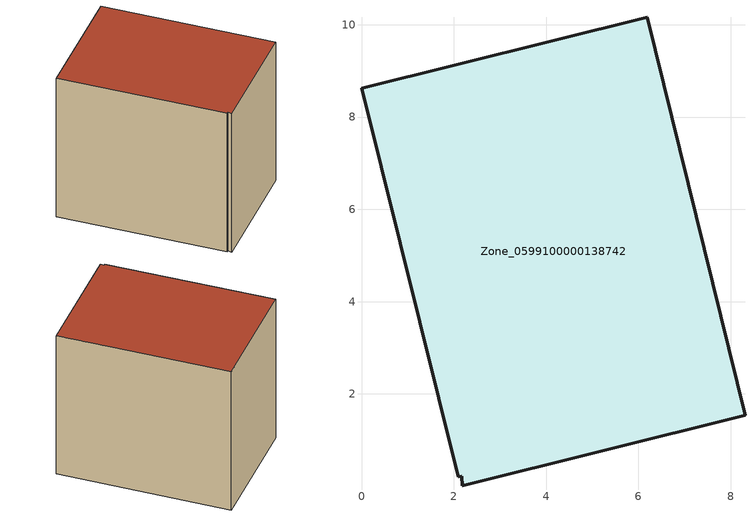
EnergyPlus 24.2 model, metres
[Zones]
Zone_0599100000138742
 floor ground (C_G): 6.19,10.16 8.31,1.54 2.19,0.01 2.17,0.22 2.1,0.2 0,8.62 z0
 wall outside (C_F): 8.31,1.54 6.19,10.16 0,8.62 2.1,0.2 2.17,0.22 2.19,0.01 8.31,1.54 z0:8.07
 roof outside (C_R): 2.17,0.22 2.19,0.01 8.31,1.54 6.19,10.16 0,8.62 2.1,0.2 z8.07
[BUILDING]
Pand.0599100000138742: North Axis=0; Terrain=City; Loads Convergence Tolerance Value=0.04; Temperature Convergence Tolerance Value=0.4; Solar Distribution=FullExterior; Maximum Number of Warmup Days=25; Minimum Number of Warmup Days=1
[Site:Location]
Rotterdam.The.Hague.AP_ZH_NLD Design_Conditions: Latitude=51.96; Longitude=4.45; Time Zone=1; Elevation=-4.5
[SITE:GROUNDTEMPERATURE:BUILDINGSURFACE]
18, 18, 18, 18, 18, 18, 18, 18, 18, 18, 18, 18
[MATERIAL] Thermal Absorptance=0.9; Solar Absorptance=0.7; Visible Absorptance=0.7
Name | Roughness | Thickness | Conductivity | Density | Specific Heat
G.TC.1965-1974 | MediumSmooth | 0.15 | 0.882353 | 540 | 1210
F.TC.1965-1974 | Rough | 0.3 | 0.697674 | 1920 | 840
R.TC.1965-1974 | MediumRough | 0.2 | 0.232558 | 1500 | 1000
[CONSTRUCTION]
C_G: G.TC.1965-1974
C_F: F.TC.1965-1974
C_R: R.TC.1965-1974
[ZONE]
Zone_0599100000138742: Type=1; Multiplier=1; Ceiling Height=Autocalculate; Volume=Autocalculate; Floor Area=autocalculate; Part of Total Floor Area=Yes
[ZONEINFILTRATION:DESIGNFLOWRATE]
Infil_Zone_0599100000138742: Zone or ZoneList or Space or SpaceList=Zone_0599100000138742; Schedule=AlwaysOn; Design Flow Rate Calculation Method=Flow/Area; Flow Rate per Floor Area=0.003; Constant Term Coefficient=1; Temperature Term Coefficient=0; Velocity Term Coefficient=0; Velocity Squared Term Coefficient=0
[HVACTEMPLATE:ZONE:IDEALLOADSAIRSYSTEM]
Zone_0599100000138742: Maximum Heating Supply Air Temperature=50; Minimum Cooling Supply Air Temperature=13; Maximum Heating Supply Air Humidity Ratio=0.0156; Minimum Cooling Supply Air Humidity Ratio=0.0077; Heating Limit=NoLimit; Cooling Limit=NoLimit; Dehumidification Control Type=ConstantSensibleHeatRatio; Cooling Sensible Heat Ratio=0.7; Dehumidification Setpoint=60; Humidification Control Type=None; Humidification Setpoint=30; Outdoor Air Method=None; Outdoor Air Flow Rate per Person=0.00944; Outdoor Air Flow Rate per Zone Floor Area=0; Outdoor Air Flow Rate per Zone=0; Demand Controlled Ventilation Type=None; Outdoor Air Economizer Type=NoEconomizer; Heat Recovery Type=None; Sensible Heat Recovery Effectiveness=0.7; Latent Heat Recovery Effectiveness=0.65
[ZONECONTROL:THERMOSTAT]
ThermostatControl_Zone_0599100000138742: Zone or ZoneList=Zone_0599100000138742; Control Type Schedule=DualSetpointControlType; Control 1=Thermostat_Zone_0599100000138742; Temperature Difference Between Cutout And Setpoint=0
[THERMOSTATSETPOINT:DUALSETPOINT]
Thermostat_Zone_0599100000138742: Heating Setpoint Temperature Schedule=HeatingSetpoint_Zone_0599100000138742; Cooling Setpoint Temperature Schedule=CoolingSetpoint_Zone_0599100000138742
[SCHEDULE:COMPACT]
HeatingSetpoint_Zone_0599100000138742: Through: 12/31, For: AllDays, Until: 24:00, 21
CoolingSetpoint_Zone_0599100000138742: Through: 12/31, For: AllDays, Until: 24:00, 24
DualSetpointControlType: Through: 12/31, For: AllDays, Until: 24:00, 4
AlwaysOn: Through: 12/31, For: AllDays, Until: 24:00, 1
